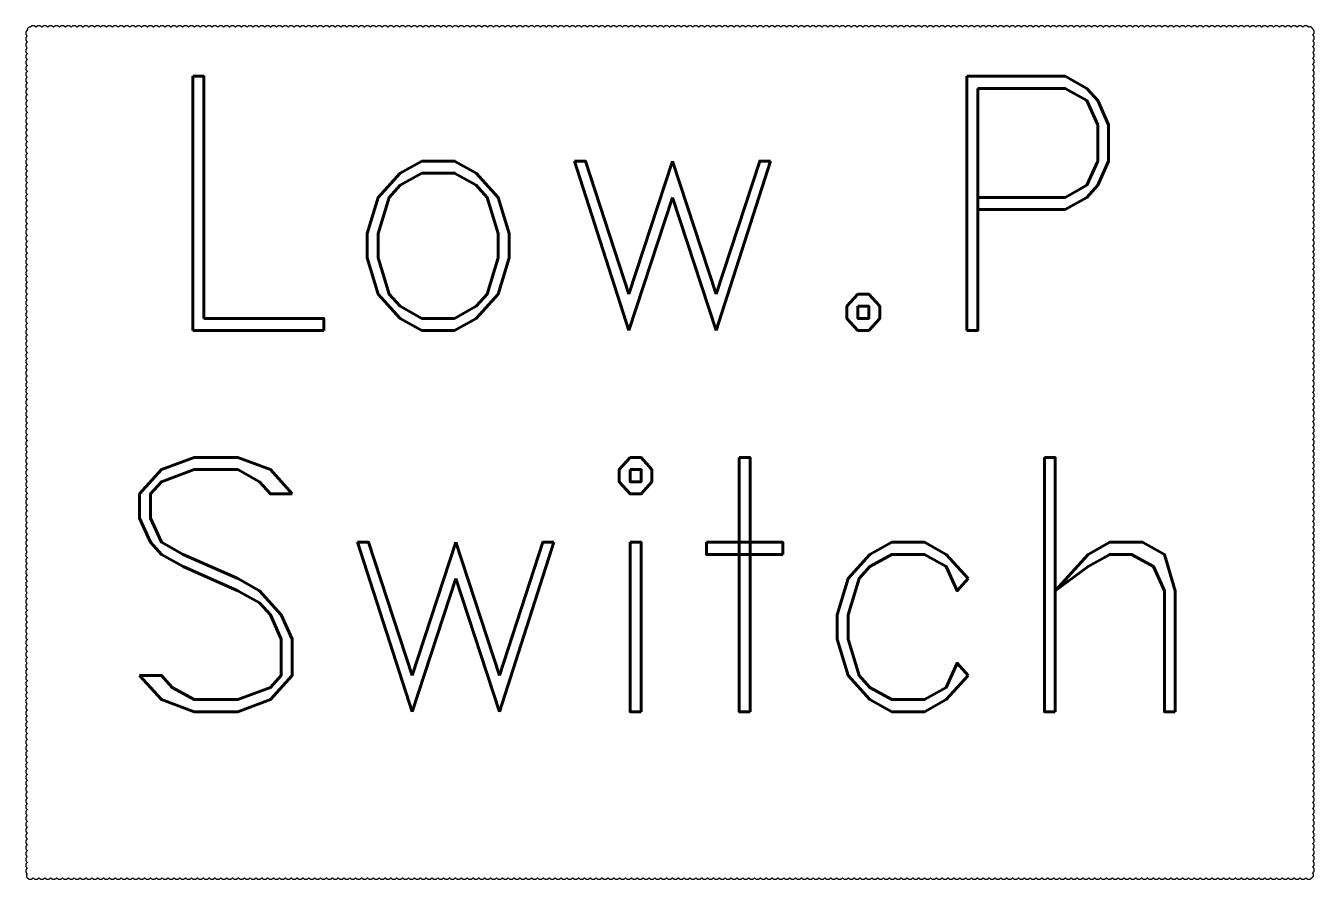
# Model space of a CAD drawing. Header units: inches. Extents: x 191440 to 383551, y 141448 to 284946.
# Drawn here: x 191813.9653 to 191814.4333, y 141604.7616 to 141605.0719 of the extents above; entities that cross this region are included whole.
import ezdxf

# ---------------------------------------------------------------- set-up
doc = ezdxf.new("R2010")
doc.units = ezdxf.units.IN
doc.header["$MEASUREMENT"] = 0
doc.linetypes.add('DGN Style 3', pattern=[426.72, 304.8, -121.92])
doc.layers.add('VP', color=7, linetype='Continuous')
doc.layers.add('WB-SJ3-M-SECTA - I-DIAG-EQPM', color=6, linetype='Continuous', lineweight=13)
doc.styles.add('ROMAND10', font='ROMAND.shx', dxfattribs={"height": 0.2})

msp = doc.modelspace()

# ---------------------------------------------------------------- linework, layer by layer
at = {"layer": 'WB-SJ3-M-SECTA - I-DIAG-EQPM', "linetype": 'DGN Style 3', "elevation": -2641.42797}
msp.add_lwpolyline([(191813.96586, 141604.76214, 0.520567), (191813.96799, 141604.76214, 0.520567), (191813.97012, 141604.76214, 0.520567), (191813.97225, 141604.76214, 0.520567), (191813.97438, 141604.76214, 0.520567), (191813.97651, 141604.76214, 0.520567), (191813.97864, 141604.76214, 0.520567), (191813.98077, 141604.76214, 0.520567), (191813.9829, 141604.76214, 0.520567), (191813.98503, 141604.76214, 0.520567), (191813.98717, 141604.76214, 0.520567), (191813.9893, 141604.76214, 0.520567), (191813.99143, 141604.76214, 0.520567), (191813.99356, 141604.76214, 0.520567), (191813.99569, 141604.76214, 0.520567), (191813.99782, 141604.76214, 0.520567), (191813.99995, 141604.76214, 0.520567), (191814.00208, 141604.76214, 0.520567), (191814.00421, 141604.76214, 0.520567), (191814.00634, 141604.76214, 0.520567), (191814.00847, 141604.76214, 0.520567), (191814.0106, 141604.76214, 0.520567), (191814.01273, 141604.76214, 0.520567), (191814.01486, 141604.76214, 0.520567), (191814.01699, 141604.76214, 0.520567), (191814.01912, 141604.76214, 0.520567), (191814.02125, 141604.76214, 0.520567), (191814.02338, 141604.76214, 0.520567), (191814.02551, 141604.76214, 0.520567), (191814.02764, 141604.76214, 0.520567), (191814.02977, 141604.76214, 0.520567), (191814.0319, 141604.76214, 0.520567), (191814.03403, 141604.76214, 0.520567), (191814.03616, 141604.76214, 0.520567), (191814.03829, 141604.76214, 0.520567), (191814.04042, 141604.76214, 0.520567), (191814.04255, 141604.76214, 0.520567), (191814.04468, 141604.76214, 0.520567), (191814.04682, 141604.76214, 0.520567), (191814.04895, 141604.76214, 0.520567), (191814.05108, 141604.76214, 0.520567), (191814.05321, 141604.76214, 0.520567), (191814.05534, 141604.76214, 0.520567), (191814.05747, 141604.76214, 0.520567), (191814.0596, 141604.76214, 0.520567), (191814.06173, 141604.76214, 0.520567), (191814.06386, 141604.76214, 0.520567), (191814.06599, 141604.76214, 0.520567), (191814.06812, 141604.76214, 0.520567), (191814.07025, 141604.76214, 0.520567), (191814.07238, 141604.76214, 0.520567), (191814.07451, 141604.76214, 0.520567), (191814.07664, 141604.76214, 0.520567), (191814.07877, 141604.76214, 0.520567), (191814.0809, 141604.76214, 0.520567), (191814.08303, 141604.76214, 0.520567), (191814.08516, 141604.76214, 0.520567), (191814.08729, 141604.76214, 0.520567), (191814.08942, 141604.76214, 0.520567), (191814.09155, 141604.76214, 0.520567), (191814.09368, 141604.76214, 0.520567), (191814.09581, 141604.76214, 0.520567), (191814.09794, 141604.76214, 0.520567), (191814.10007, 141604.76214, 0.520567), (191814.1022, 141604.76214, 0.520567), (191814.10433, 141604.76214, 0.520567), (191814.10647, 141604.76214, 0.520567), (191814.1086, 141604.76214, 0.520567), (191814.11073, 141604.76214, 0.520567), (191814.11286, 141604.76214, 0.520567), (191814.11499, 141604.76214, 0.520567), (191814.11712, 141604.76214, 0.520567), (191814.11925, 141604.76214, 0.520567), (191814.12138, 141604.76214, 0.520567), (191814.12351, 141604.76214, 0.520567), (191814.12564, 141604.76214, 0.520567), (191814.12777, 141604.76214, 0.520567), (191814.1299, 141604.76214, 0.520567), (191814.13203, 141604.76214, 0.520567), (191814.13416, 141604.76214, 0.520567), (191814.13629, 141604.76214, 0.520567), (191814.13842, 141604.76214, 0.520567), (191814.14055, 141604.76214, 0.520567), (191814.14268, 141604.76214, 0.520567), (191814.14481, 141604.76214, 0.520567), (191814.14694, 141604.76214, 0.520567), (191814.14907, 141604.76214, 0.520567), (191814.1512, 141604.76214, 0.520567), (191814.15333, 141604.76214, 0.520567), (191814.15546, 141604.76214, 0.520567), (191814.15759, 141604.76214, 0.520567), (191814.15972, 141604.76214, 0.520567), (191814.16185, 141604.76214, 0.520567), (191814.16398, 141604.76214, 0.520567), (191814.16612, 141604.76214, 0.520567), (191814.16825, 141604.76214, 0.520567), (191814.17038, 141604.76214, 0.520567), (191814.17251, 141604.76214, 0.520567), (191814.17464, 141604.76214, 0.520567), (191814.17677, 141604.76214, 0.520567), (191814.1789, 141604.76214, 0.520567), (191814.18103, 141604.76214, 0.520567), (191814.18316, 141604.76214, 0.520567), (191814.18529, 141604.76214, 0.520567), (191814.18742, 141604.76214, 0.520567), (191814.18955, 141604.76214, 0.520567), (191814.19168, 141604.76214, 0.520567), (191814.19381, 141604.76214, 0.520567), (191814.19594, 141604.76214, 0.520567), (191814.19807, 141604.76214, 0.520567), (191814.2002, 141604.76214, 0.520567), (191814.20233, 141604.76214, 0.520567), (191814.20446, 141604.76214, 0.520567), (191814.20659, 141604.76214, 0.520567), (191814.20872, 141604.76214, 0.520567), (191814.21085, 141604.76214, 0.520567), (191814.21298, 141604.76214, 0.520567), (191814.21511, 141604.76214, 0.520567), (191814.21724, 141604.76214, 0.520567), (191814.21937, 141604.76214, 0.520567), (191814.2215, 141604.76214, 0.520567), (191814.22363, 141604.76214, 0.520567), (191814.22577, 141604.76214, 0.520567), (191814.2279, 141604.76214, 0.520567), (191814.23003, 141604.76214, 0.520567), (191814.23216, 141604.76214, 0.520567), (191814.23429, 141604.76214, 0.520567), (191814.23642, 141604.76214, 0.520567), (191814.23855, 141604.76214, 0.520567), (191814.24068, 141604.76214, 0.520567), (191814.24281, 141604.76214, 0.520567), (191814.24494, 141604.76214, 0.520567), (191814.24707, 141604.76214, 0.520567), (191814.2492, 141604.76214, 0.520567), (191814.25133, 141604.76214, 0.520567), (191814.25346, 141604.76214, 0.520567), (191814.25559, 141604.76214, 0.520567), (191814.25772, 141604.76214, 0.520567), (191814.25985, 141604.76214, 0.520567), (191814.26198, 141604.76214, 0.520567), (191814.26411, 141604.76214, 0.520567), (191814.26624, 141604.76214, 0.520567), (191814.26837, 141604.76214, 0.520567), (191814.2705, 141604.76214, 0.520567), (191814.27263, 141604.76214, 0.520567), (191814.27476, 141604.76214, 0.520567), (191814.27689, 141604.76214, 0.520567), (191814.27902, 141604.76214, 0.520567), (191814.28115, 141604.76214, 0.520567), (191814.28328, 141604.76214, 0.520567), (191814.28542, 141604.76214, 0.520567), (191814.28755, 141604.76214, 0.520567), (191814.28968, 141604.76214, 0.520567), (191814.29181, 141604.76214, 0.520567), (191814.29394, 141604.76214, 0.520567), (191814.29607, 141604.76214, 0.520567), (191814.2982, 141604.76214, 0.520567), (191814.30033, 141604.76214, 0.520567), (191814.30246, 141604.76214, 0.520567), (191814.30459, 141604.76214, 0.520567), (191814.30672, 141604.76214, 0.520567), (191814.30885, 141604.76214, 0.520567), (191814.31098, 141604.76214, 0.520567), (191814.31311, 141604.76214, 0.520567), (191814.31524, 141604.76214, 0.520567), (191814.31737, 141604.76214, 0.520567), (191814.3195, 141604.76214, 0.520567), (191814.32163, 141604.76214, 0.520567), (191814.32376, 141604.76214, 0.520567), (191814.32589, 141604.76214, 0.520567), (191814.32802, 141604.76214, 0.520567), (191814.33015, 141604.76214, 0.520567), (191814.33228, 141604.76214, 0.520567), (191814.33441, 141604.76214, 0.520567), (191814.33654, 141604.76214, 0.520567), (191814.33867, 141604.76214, 0.520567), (191814.3408, 141604.76214, 0.520567), (191814.34293, 141604.76214, 0.520567), (191814.34507, 141604.76214, 0.520567), (191814.3472, 141604.76214, 0.520567), (191814.34933, 141604.76214, 0.520567), (191814.35146, 141604.76214, 0.520567), (191814.35359, 141604.76214, 0.520567), (191814.35572, 141604.76214, 0.520567), (191814.35785, 141604.76214, 0.520567), (191814.35998, 141604.76214, 0.520567), (191814.36211, 141604.76214, 0.520567), (191814.36424, 141604.76214, 0.520567), (191814.36637, 141604.76214, 0.520567), (191814.3685, 141604.76214, 0.520567), (191814.37063, 141604.76214, 0.520567), (191814.37276, 141604.76214, 0.520567), (191814.37489, 141604.76214, 0.520567), (191814.37702, 141604.76214, 0.520567), (191814.37915, 141604.76214, 0.520567), (191814.38128, 141604.76214, 0.520567), (191814.38341, 141604.76214, 0.520567), (191814.38554, 141604.76214, 0.520567), (191814.38767, 141604.76214, 0.520567), (191814.3898, 141604.76214, 0.520567), (191814.39193, 141604.76214, 0.520567), (191814.39406, 141604.76214, 0.520567), (191814.39619, 141604.76214, 0.520567), (191814.39832, 141604.76214, 0.520567), (191814.40045, 141604.76214, 0.520567), (191814.40258, 141604.76214, 0.520567), (191814.40471, 141604.76214, 0.520567), (191814.40685, 141604.76214, 0.520567), (191814.40898, 141604.76214, 0.520567), (191814.41111, 141604.76214, 0.520567), (191814.41324, 141604.76214, 0.520567), (191814.41537, 141604.76214, 0.520567), (191814.4175, 141604.76214, 0.520567), (191814.41963, 141604.76214, 0.520567), (191814.42176, 141604.76214, 0.520567), (191814.42389, 141604.76214, 0.520567), (191814.42602, 141604.76214, 0.520567), (191814.42815, 141604.76214, 0.520567), (191814.43028, 141604.76214, 0.520567), (191814.43241, 141604.76214, 0.520567), (191814.43279, 141604.76389, 0.520567), (191814.43279, 141604.76602, 0.520567), (191814.43279, 141604.76815, 0.520567), (191814.43279, 141604.77028, 0.520567), (191814.43279, 141604.77241, 0.520567), (191814.43279, 141604.77454, 0.520567), (191814.43279, 141604.77667, 0.520567), (191814.43279, 141604.7788, 0.520567), (191814.43279, 141604.78093, 0.520567), (191814.43279, 141604.78306, 0.520567), (191814.43279, 141604.78519, 0.520567), (191814.43279, 141604.78732, 0.520567), (191814.43279, 141604.78946, 0.520567), (191814.43279, 141604.79159, 0.520567), (191814.43279, 141604.79372, 0.520567), (191814.43279, 141604.79585, 0.520567), (191814.43279, 141604.79798, 0.520567), (191814.43279, 141604.80011, 0.520567), (191814.43279, 141604.80224, 0.520567), (191814.43279, 141604.80437, 0.520567), (191814.43279, 141604.8065, 0.520567), (191814.43279, 141604.80863, 0.520567), (191814.43279, 141604.81076, 0.520567), (191814.43279, 141604.81289, 0.520567), (191814.43279, 141604.81502, 0.520567), (191814.43279, 141604.81715, 0.520567), (191814.43279, 141604.81928, 0.520567), (191814.43279, 141604.82141, 0.520567), (191814.43279, 141604.82354, 0.520567), (191814.43279, 141604.82567, 0.520567), (191814.43279, 141604.8278, 0.520567), (191814.43279, 141604.82993, 0.520567), (191814.43279, 141604.83206, 0.520567), (191814.43279, 141604.83419, 0.520567), (191814.43279, 141604.83632, 0.520567), (191814.43279, 141604.83845, 0.520567), (191814.43279, 141604.84058, 0.520567), (191814.43279, 141604.84271, 0.520567), (191814.43279, 141604.84484, 0.520567), (191814.43279, 141604.84697, 0.520567), (191814.43279, 141604.84911, 0.520567), (191814.43279, 141604.85124, 0.520567), (191814.43279, 141604.85337, 0.520567), (191814.43279, 141604.8555, 0.520567), (191814.43279, 141604.85763, 0.520567), (191814.43279, 141604.85976, 0.520567), (191814.43279, 141604.86189, 0.520567), (191814.43279, 141604.86402, 0.520567), (191814.43279, 141604.86615, 0.520567), (191814.43279, 141604.86828, 0.520567), (191814.43279, 141604.87041, 0.520567), (191814.43279, 141604.87254, 0.520567), (191814.43279, 141604.87467, 0.520567), (191814.43279, 141604.8768, 0.520567), (191814.43279, 141604.87893, 0.520567), (191814.43279, 141604.88106, 0.520567), (191814.43279, 141604.88319, 0.520567), (191814.43279, 141604.88532, 0.520567), (191814.43279, 141604.88745, 0.520567), (191814.43279, 141604.88958, 0.520567), (191814.43279, 141604.89171, 0.520567), (191814.43279, 141604.89384, 0.520567), (191814.43279, 141604.89597, 0.520567), (191814.43279, 141604.8981, 0.520567), (191814.43279, 141604.90023, 0.520567), (191814.43279, 141604.90236, 0.520567), (191814.43279, 141604.90449, 0.520567), (191814.43279, 141604.90662, 0.520567), (191814.43279, 141604.90876, 0.520567), (191814.43279, 141604.91089, 0.520567), (191814.43279, 141604.91302, 0.520567), (191814.43279, 141604.91515, 0.520567), (191814.43279, 141604.91728, 0.520567), (191814.43279, 141604.91941, 0.520567), (191814.43279, 141604.92154, 0.520567), (191814.43279, 141604.92367, 0.520567), (191814.43279, 141604.9258, 0.520567), (191814.43279, 141604.92793, 0.520567), (191814.43279, 141604.93006, 0.520567), (191814.43279, 141604.93219, 0.520567), (191814.43279, 141604.93432, 0.520567), (191814.43279, 141604.93645, 0.520567), (191814.43279, 141604.93858, 0.520567), (191814.43279, 141604.94071, 0.520567), (191814.43279, 141604.94284, 0.520567), (191814.43279, 141604.94497, 0.520567), (191814.43279, 141604.9471, 0.520567), (191814.43279, 141604.94923, 0.520567), (191814.43279, 141604.95136, 0.520567), (191814.43279, 141604.95349, 0.520567), (191814.43279, 141604.95562, 0.520567), (191814.43279, 141604.95775, 0.520567), (191814.43279, 141604.95988, 0.520567), (191814.43279, 141604.96201, 0.520567), (191814.43279, 141604.96414, 0.520567), (191814.43279, 141604.96627, 0.520567), (191814.43279, 141604.96841, 0.520567), (191814.43279, 141604.97054, 0.520567), (191814.43279, 141604.97267, 0.520567), (191814.43279, 141604.9748, 0.520567), (191814.43279, 141604.97693, 0.520567), (191814.43279, 141604.97906, 0.520567), (191814.43279, 141604.98119, 0.520567), (191814.43279, 141604.98332, 0.520567), (191814.43279, 141604.98545, 0.520567), (191814.43279, 141604.98758, 0.520567), (191814.43279, 141604.98971, 0.520567), (191814.43279, 141604.99184, 0.520567), (191814.43279, 141604.99397, 0.520567), (191814.43279, 141604.9961, 0.520567), (191814.43279, 141604.99823, 0.520567), (191814.43279, 141605.00036, 0.520567), (191814.43279, 141605.00249, 0.520567), (191814.43279, 141605.00462, 0.520567), (191814.43279, 141605.00675, 0.520567), (191814.43279, 141605.00888, 0.520567), (191814.43279, 141605.01101, 0.520567), (191814.43279, 141605.01314, 0.520567), (191814.43279, 141605.01527, 0.520567), (191814.43279, 141605.0174, 0.520567), (191814.43279, 141605.01953, 0.520567), (191814.43279, 141605.02166, 0.520567), (191814.43279, 141605.02379, 0.520567), (191814.43279, 141605.02592, 0.520567), (191814.43279, 141605.02806, 0.520567), (191814.43279, 141605.03019, 0.520567), (191814.43279, 141605.03232, 0.520567), (191814.43279, 141605.03445, 0.520567), (191814.43279, 141605.03658, 0.520567), (191814.43279, 141605.03871, 0.520567), (191814.43279, 141605.04084, 0.520567), (191814.43279, 141605.04297, 0.520567), (191814.43279, 141605.0451, 0.520567), (191814.43279, 141605.04723, 0.520567), (191814.43279, 141605.04936, 0.520567), (191814.43279, 141605.05149, 0.520567), (191814.43279, 141605.05362, 0.520567), (191814.43279, 141605.05575, 0.520567), (191814.43279, 141605.05788, 0.520567), (191814.43279, 141605.06001, 0.520567), (191814.43279, 141605.06214, 0.520567), (191814.43279, 141605.06427, 0.520567), (191814.43279, 141605.0664, 0.520567), (191814.43279, 141605.06853, 0.520567), (191814.43279, 141605.07066, 0.520567), (191814.43132, 141605.07132, 0.520567), (191814.42919, 141605.07132, 0.520567), (191814.42706, 141605.07132, 0.520567), (191814.42493, 141605.07132, 0.520567), (191814.4228, 141605.07132, 0.520567), (191814.42067, 141605.07132, 0.520567), (191814.41854, 141605.07132, 0.520567), (191814.41641, 141605.07132, 0.520567), (191814.41427, 141605.07132, 0.520567), (191814.41214, 141605.07132, 0.520567), (191814.41001, 141605.07132, 0.520567), (191814.40788, 141605.07132, 0.520567), (191814.40575, 141605.07132, 0.520567), (191814.40362, 141605.07132, 0.520567), (191814.40149, 141605.07132, 0.520567), (191814.39936, 141605.07132, 0.520567), (191814.39723, 141605.07132, 0.520567), (191814.3951, 141605.07132, 0.520567), (191814.39297, 141605.07132, 0.520567), (191814.39084, 141605.07132, 0.520567), (191814.38871, 141605.07132, 0.520567), (191814.38658, 141605.07132, 0.520567), (191814.38445, 141605.07132, 0.520567), (191814.38232, 141605.07132, 0.520567), (191814.38019, 141605.07132, 0.520567), (191814.37806, 141605.07132, 0.520567), (191814.37593, 141605.07132, 0.520567), (191814.3738, 141605.07132, 0.520567), (191814.37167, 141605.07132, 0.520567), (191814.36954, 141605.07132, 0.520567), (191814.36741, 141605.07132, 0.520567), (191814.36528, 141605.07132, 0.520567), (191814.36315, 141605.07132, 0.520567), (191814.36102, 141605.07132, 0.520567), (191814.35889, 141605.07132, 0.520567), (191814.35676, 141605.07132, 0.520567), (191814.35462, 141605.07132, 0.520567), (191814.35249, 141605.07132, 0.520567), (191814.35036, 141605.07132, 0.520567), (191814.34823, 141605.07132, 0.520567), (191814.3461, 141605.07132, 0.520567), (191814.34397, 141605.07132, 0.520567), (191814.34184, 141605.07132, 0.520567), (191814.33971, 141605.07132, 0.520567), (191814.33758, 141605.07132, 0.520567), (191814.33545, 141605.07132, 0.520567), (191814.33332, 141605.07132, 0.520567), (191814.33119, 141605.07132, 0.520567), (191814.32906, 141605.07132, 0.520567), (191814.32693, 141605.07132, 0.520567), (191814.3248, 141605.07132, 0.520567), (191814.32267, 141605.07132, 0.520567), (191814.32054, 141605.07132, 0.520567), (191814.31841, 141605.07132, 0.520567), (191814.31628, 141605.07132, 0.520567), (191814.31415, 141605.07132, 0.520567), (191814.31202, 141605.07132, 0.520567), (191814.30989, 141605.07132, 0.520567), (191814.30776, 141605.07132, 0.520567), (191814.30563, 141605.07132, 0.520567), (191814.3035, 141605.07132, 0.520567), (191814.30137, 141605.07132, 0.520567), (191814.29924, 141605.07132, 0.520567), (191814.29711, 141605.07132, 0.520567), (191814.29497, 141605.07132, 0.520567), (191814.29284, 141605.07132, 0.520567), (191814.29071, 141605.07132, 0.520567), (191814.28858, 141605.07132, 0.520567), (191814.28645, 141605.07132, 0.520567), (191814.28432, 141605.07132, 0.520567), (191814.28219, 141605.07132, 0.520567), (191814.28006, 141605.07132, 0.520567), (191814.27793, 141605.07132, 0.520567), (191814.2758, 141605.07132, 0.520567), (191814.27367, 141605.07132, 0.520567), (191814.27154, 141605.07132, 0.520567), (191814.26941, 141605.07132, 0.520567), (191814.26728, 141605.07132, 0.520567), (191814.26515, 141605.07132, 0.520567), (191814.26302, 141605.07132, 0.520567), (191814.26089, 141605.07132, 0.520567), (191814.25876, 141605.07132, 0.520567), (191814.25663, 141605.07132, 0.520567), (191814.2545, 141605.07132, 0.520567), (191814.25237, 141605.07132, 0.520567), (191814.25024, 141605.07132, 0.520567), (191814.24811, 141605.07132, 0.520567), (191814.24598, 141605.07132, 0.520567), (191814.24385, 141605.07132, 0.520567), (191814.24172, 141605.07132, 0.520567), (191814.23959, 141605.07132, 0.520567), (191814.23746, 141605.07132, 0.520567), (191814.23532, 141605.07132, 0.520567), (191814.23319, 141605.07132, 0.520567), (191814.23106, 141605.07132, 0.520567), (191814.22893, 141605.07132, 0.520567), (191814.2268, 141605.07132, 0.520567), (191814.22467, 141605.07132, 0.520567), (191814.22254, 141605.07132, 0.520567), (191814.22041, 141605.07132, 0.520567), (191814.21828, 141605.07132, 0.520567), (191814.21615, 141605.07132, 0.520567), (191814.21402, 141605.07132, 0.520567), (191814.21189, 141605.07132, 0.520567), (191814.20976, 141605.07132, 0.520567), (191814.20763, 141605.07132, 0.520567), (191814.2055, 141605.07132, 0.520567), (191814.20337, 141605.07132, 0.520567), (191814.20124, 141605.07132, 0.520567), (191814.19911, 141605.07132, 0.520567), (191814.19698, 141605.07132, 0.520567), (191814.19485, 141605.07132, 0.520567), (191814.19272, 141605.07132, 0.520567), (191814.19059, 141605.07132, 0.520567), (191814.18846, 141605.07132, 0.520567), (191814.18633, 141605.07132, 0.520567), (191814.1842, 141605.07132, 0.520567), (191814.18207, 141605.07132, 0.520567), (191814.17994, 141605.07132, 0.520567), (191814.17781, 141605.07132, 0.520567), (191814.17568, 141605.07132, 0.520567), (191814.17354, 141605.07132, 0.520567), (191814.17141, 141605.07132, 0.520567), (191814.16928, 141605.07132, 0.520567), (191814.16715, 141605.07132, 0.520567), (191814.16502, 141605.07132, 0.520567), (191814.16289, 141605.07132, 0.520567), (191814.16076, 141605.07132, 0.520567), (191814.15863, 141605.07132, 0.520567), (191814.1565, 141605.07132, 0.520567), (191814.15437, 141605.07132, 0.520567), (191814.15224, 141605.07132, 0.520567), (191814.15011, 141605.07132, 0.520567), (191814.14798, 141605.07132, 0.520567), (191814.14585, 141605.07132, 0.520567), (191814.14372, 141605.07132, 0.520567), (191814.14159, 141605.07132, 0.520567), (191814.13946, 141605.07132, 0.520567), (191814.13733, 141605.07132, 0.520567), (191814.1352, 141605.07132, 0.520567), (191814.13307, 141605.07132, 0.520567), (191814.13094, 141605.07132, 0.520567), (191814.12881, 141605.07132, 0.520567), (191814.12668, 141605.07132, 0.520567), (191814.12455, 141605.07132, 0.520567), (191814.12242, 141605.07132, 0.520567), (191814.12029, 141605.07132, 0.520567), (191814.11816, 141605.07132, 0.520567), (191814.11603, 141605.07132, 0.520567), (191814.11389, 141605.07132, 0.520567), (191814.11176, 141605.07132, 0.520567), (191814.10963, 141605.07132, 0.520567), (191814.1075, 141605.07132, 0.520567), (191814.10537, 141605.07132, 0.520567), (191814.10324, 141605.07132, 0.520567), (191814.10111, 141605.07132, 0.520567), (191814.09898, 141605.07132, 0.520567), (191814.09685, 141605.07132, 0.520567), (191814.09472, 141605.07132, 0.520567), (191814.09259, 141605.07132, 0.520567), (191814.09046, 141605.07132, 0.520567), (191814.08833, 141605.07132, 0.520567), (191814.0862, 141605.07132, 0.520567), (191814.08407, 141605.07132, 0.520567), (191814.08194, 141605.07132, 0.520567), (191814.07981, 141605.07132, 0.520567), (191814.07768, 141605.07132, 0.520567), (191814.07555, 141605.07132, 0.520567), (191814.07342, 141605.07132, 0.520567), (191814.07129, 141605.07132, 0.520567), (191814.06916, 141605.07132, 0.520567), (191814.06703, 141605.07132, 0.520567), (191814.0649, 141605.07132, 0.520567), (191814.06277, 141605.07132, 0.520567), (191814.06064, 141605.07132, 0.520567), (191814.05851, 141605.07132, 0.520567), (191814.05638, 141605.07132, 0.520567), (191814.05424, 141605.07132, 0.520567), (191814.05211, 141605.07132, 0.520567), (191814.04998, 141605.07132, 0.520567), (191814.04785, 141605.07132, 0.520567), (191814.04572, 141605.07132, 0.520567), (191814.04359, 141605.07132, 0.520567), (191814.04146, 141605.07132, 0.520567), (191814.03933, 141605.07132, 0.520567), (191814.0372, 141605.07132, 0.520567), (191814.03507, 141605.07132, 0.520567), (191814.03294, 141605.07132, 0.520567), (191814.03081, 141605.07132, 0.520567), (191814.02868, 141605.07132, 0.520567), (191814.02655, 141605.07132, 0.520567), (191814.02442, 141605.07132, 0.520567), (191814.02229, 141605.07132, 0.520567), (191814.02016, 141605.07132, 0.520567), (191814.01803, 141605.07132, 0.520567), (191814.0159, 141605.07132, 0.520567), (191814.01377, 141605.07132, 0.520567), (191814.01164, 141605.07132, 0.520567), (191814.00951, 141605.07132, 0.520567), (191814.00738, 141605.07132, 0.520567), (191814.00525, 141605.07132, 0.520567), (191814.00312, 141605.07132, 0.520567), (191814.00099, 141605.07132, 0.520567), (191813.99886, 141605.07132, 0.520567), (191813.99673, 141605.07132, 0.520567), (191813.99459, 141605.07132, 0.520567), (191813.99246, 141605.07132, 0.520567), (191813.99033, 141605.07132, 0.520567), (191813.9882, 141605.07132, 0.520567), (191813.98607, 141605.07132, 0.520567), (191813.98394, 141605.07132, 0.520567), (191813.98181, 141605.07132, 0.520567), (191813.97968, 141605.07132, 0.520567), (191813.97755, 141605.07132, 0.520567), (191813.97542, 141605.07132, 0.520567), (191813.97329, 141605.07132, 0.520567), (191813.97116, 141605.07132, 0.520567), (191813.96903, 141605.07132, 0.520567), (191813.9669, 141605.07132, 0.520567), (191813.96586, 141605.07023, 0.520567), (191813.96586, 141605.0681, 0.520567), (191813.96586, 141605.06597, 0.520567), (191813.96586, 141605.06384, 0.520567), (191813.96586, 141605.06171, 0.520567), (191813.96586, 141605.05958, 0.520567), (191813.96586, 141605.05745, 0.520567), (191813.96586, 141605.05532, 0.520567), (191813.96586, 141605.05319, 0.520567), (191813.96586, 141605.05106, 0.520567), (191813.96586, 141605.04893, 0.520567), (191813.96586, 141605.0468, 0.520567), (191813.96586, 141605.04467, 0.520567), (191813.96586, 141605.04254, 0.520567), (191813.96586, 141605.04041, 0.520567), (191813.96586, 141605.03828, 0.520567), (191813.96586, 141605.03615, 0.520567), (191813.96586, 141605.03402, 0.520567), (191813.96586, 141605.03189, 0.520567), (191813.96586, 141605.02976, 0.520567), (191813.96586, 141605.02763, 0.520567), (191813.96586, 141605.0255, 0.520567), (191813.96586, 141605.02337, 0.520567), (191813.96586, 141605.02123, 0.520567), (191813.96586, 141605.0191, 0.520567), (191813.96586, 141605.01697, 0.520567), (191813.96586, 141605.01484, 0.520567), (191813.96586, 141605.01271, 0.520567), (191813.96586, 141605.01058, 0.520567), (191813.96586, 141605.00845, 0.520567), (191813.96586, 141605.00632, 0.520567), (191813.96586, 141605.00419, 0.520567), (191813.96586, 141605.00206, 0.520567), (191813.96586, 141604.99993, 0.520567), (191813.96586, 141604.9978, 0.520567), (191813.96586, 141604.99567, 0.520567), (191813.96586, 141604.99354, 0.520567), (191813.96586, 141604.99141, 0.520567), (191813.96586, 141604.98928, 0.520567), (191813.96586, 141604.98715, 0.520567), (191813.96586, 141604.98502, 0.520567), (191813.96586, 141604.98289, 0.520567), (191813.96586, 141604.98076, 0.520567), (191813.96586, 141604.97863, 0.520567), (191813.96586, 141604.9765, 0.520567), (191813.96586, 141604.97437, 0.520567), (191813.96586, 141604.97224, 0.520567), (191813.96586, 141604.97011, 0.520567), (191813.96586, 141604.96798, 0.520567), (191813.96586, 141604.96585, 0.520567), (191813.96586, 141604.96372, 0.520567), (191813.96586, 141604.96158, 0.520567), (191813.96586, 141604.95945, 0.520567), (191813.96586, 141604.95732, 0.520567), (191813.96586, 141604.95519, 0.520567), (191813.96586, 141604.95306, 0.520567), (191813.96586, 141604.95093, 0.520567), (191813.96586, 141604.9488, 0.520567), (191813.96586, 141604.94667, 0.520567), (191813.96586, 141604.94454, 0.520567), (191813.96586, 141604.94241, 0.520567), (191813.96586, 141604.94028, 0.520567), (191813.96586, 141604.93815, 0.520567), (191813.96586, 141604.93602, 0.520567), (191813.96586, 141604.93389, 0.520567), (191813.96586, 141604.93176, 0.520567), (191813.96586, 141604.92963, 0.520567), (191813.96586, 141604.9275, 0.520567), (191813.96586, 141604.92537, 0.520567), (191813.96586, 141604.92324, 0.520567), (191813.96586, 141604.92111, 0.520567), (191813.96586, 141604.91898, 0.520567), (191813.96586, 141604.91685, 0.520567), (191813.96586, 141604.91472, 0.520567), (191813.96586, 141604.91259, 0.520567), (191813.96586, 141604.91046, 0.520567), (191813.96586, 141604.90833, 0.520567), (191813.96586, 141604.9062, 0.520567), (191813.96586, 141604.90407, 0.520567), (191813.96586, 141604.90193, 0.520567), (191813.96586, 141604.8998, 0.520567), (191813.96586, 141604.89767, 0.520567), (191813.96586, 141604.89554, 0.520567), (191813.96586, 141604.89341, 0.520567), (191813.96586, 141604.89128, 0.520567), (191813.96586, 141604.88915, 0.520567), (191813.96586, 141604.88702, 0.520567), (191813.96586, 141604.88489, 0.520567), (191813.96586, 141604.88276, 0.520567), (191813.96586, 141604.88063, 0.520567), (191813.96586, 141604.8785, 0.520567), (191813.96586, 141604.87637, 0.520567), (191813.96586, 141604.87424, 0.520567), (191813.96586, 141604.87211, 0.520567), (191813.96586, 141604.86998, 0.520567), (191813.96586, 141604.86785, 0.520567), (191813.96586, 141604.86572, 0.520567), (191813.96586, 141604.86359, 0.520567), (191813.96586, 141604.86146, 0.520567), (191813.96586, 141604.85933, 0.520567), (191813.96586, 141604.8572, 0.520567), (191813.96586, 141604.85507, 0.520567), (191813.96586, 141604.85294, 0.520567), (191813.96586, 141604.85081, 0.520567), (191813.96586, 141604.84868, 0.520567), (191813.96586, 141604.84655, 0.520567), (191813.96586, 141604.84442, 0.520567), (191813.96586, 141604.84228, 0.520567), (191813.96586, 141604.84015, 0.520567), (191813.96586, 141604.83802, 0.520567), (191813.96586, 141604.83589, 0.520567), (191813.96586, 141604.83376, 0.520567), (191813.96586, 141604.83163, 0.520567), (191813.96586, 141604.8295, 0.520567), (191813.96586, 141604.82737, 0.520567), (191813.96586, 141604.82524, 0.520567), (191813.96586, 141604.82311, 0.520567), (191813.96586, 141604.82098, 0.520567), (191813.96586, 141604.81885, 0.520567), (191813.96586, 141604.81672, 0.520567), (191813.96586, 141604.81459, 0.520567), (191813.96586, 141604.81246, 0.520567), (191813.96586, 141604.81033, 0.520567), (191813.96586, 141604.8082, 0.520567), (191813.96586, 141604.80607, 0.520567), (191813.96586, 141604.80394, 0.520567), (191813.96586, 141604.80181, 0.520567), (191813.96586, 141604.79968, 0.520567), (191813.96586, 141604.79755, 0.520567), (191813.96586, 141604.79542, 0.520567), (191813.96586, 141604.79329, 0.520567), (191813.96586, 141604.79116, 0.520567), (191813.96586, 141604.78903, 0.520567), (191813.96586, 141604.7869, 0.520567), (191813.96586, 141604.78477, 0.520567), (191813.96586, 141604.78263, 0.520567), (191813.96586, 141604.7805, 0.520567), (191813.96586, 141604.77837, 0.520567), (191813.96586, 141604.77624, 0.520567), (191813.96586, 141604.77411, 0.520567), (191813.96586, 141604.77198, 0.520567), (191813.96586, 141604.76985, 0.520567), (191813.96586, 141604.76772, 0.520567), (191813.96586, 141604.76559, 0.520567), (191813.96586, 141604.76346, 0.520567)], format="xyb", close=True, dxfattribs=at)

# ---------------------------------------------------------------- texts
at = {"layer": 'VP', "char_height": 0.0924, "attachment_point": 1, "style": 'ROMAND10'}
for s, insert in [('Low.P', (191814.01017, 141605.05349)), ('Switch', (191813.99477, 141604.91489))]:
    msp.add_mtext_dynamic_manual_height_columns(s, width=9.5371766, gutter_width=1, heights=[0], dxfattribs=dict(at, insert=insert))

doc.saveas('drawing.dxf')
